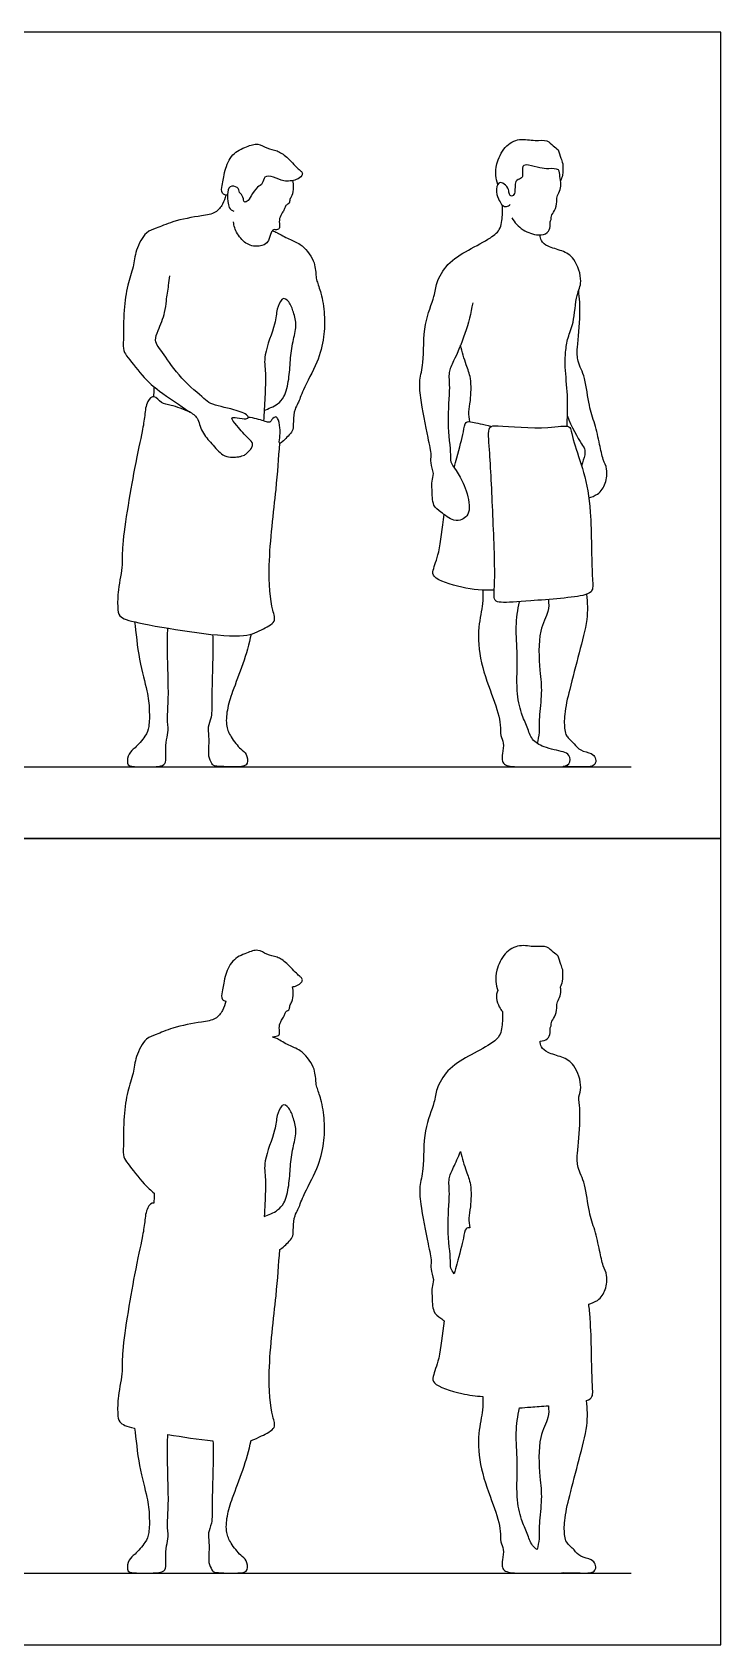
# Model space of a CAD drawing. Header units: millimetres. Extents: x 0.81 to 10.61, y 0.64 to 5.22.
# Drawn here: x 8.658 to 10.609, y 0.643 to 5.215 of the extents above; entities that cross this region are included whole.
import ezdxf

# ---------------------------------------------------------------- set-up
doc = ezdxf.new("R2010")
doc.units = ezdxf.units.MM
for name, color, linetype, true_color in [('AG-DIAGRAM', 7, 'Continuous', 0xfecc66), ('AG-OUTLINE', 7, 'Continuous', 0x8000ff), ('AG-PEOPLE', 7, 'Continuous', 0x66ccff), ('X-VPRT', 6, 'Continuous', 0xff00ff)]:
    doc.layers.add(name, color=color, linetype=linetype, true_color=true_color)

msp = doc.modelspace()

# ---------------------------------------------------------------- linework, layer by layer
at = {"layer": 'AG-DIAGRAM'}
for points in [[(6.2915, 3.1325), (10.3555, 3.1325)], [(6.2915, 0.8465), (10.3555, 0.8465)]]:
    msp.add_lwpolyline(points, dxfattribs=at)
at = {"layer": 'AG-OUTLINE'}
for points, knots in [([(9.3956, 2.5086), (9.3994, 2.5094), (9.4113, 2.5128), (9.4227, 2.5212), (9.4244, 2.5314), (9.4182, 2.5371), (9.4078, 2.5447), (9.3791, 2.5776), (9.3532, 2.5943), (9.3225, 2.5991), (9.2979, 2.6173), (9.2642, 2.6041), (9.2223, 2.5869), (9.2034, 2.5391), (9.2, 2.5145), (9.1961, 2.4957), (9.1928, 2.4731), (9.2025, 2.4688), (9.2062, 2.4679)], [-4.345974, -4.345974, -4.345974, -4.345974, -4.235846, -3.986967, -3.82192, -3.63144, -3.458469, -3.087667, -2.760772, -2.447824, -2.146548, -1.816161, -1.432413, -1.033165, -0.748833, -0.493948, -0.228889, -0.075183, -0.075183, -0.075183, -0.075183]), ([(10.1552, 2.5084), (10.1575, 2.5134), (10.1619, 2.5232), (10.1635, 2.5579), (10.1553, 2.5707), (10.1509, 2.5982), (10.1336, 2.6055), (10.1177, 2.6263), (10.0821, 2.6199), (10.0387, 2.6307), (9.994, 2.6065), (9.9732, 2.5571), (9.9704, 2.524), (9.9744, 2.5061), (9.9773, 2.4979)], [-3.71204, -3.71204, -3.71204, -3.71204, -3.478394, -3.153831, -2.923125, -2.638811, -2.399009, -2.126314, -1.797465, -1.418929, -1.029245, -0.61808, -0.291347, 0, 0, 0, 0]), ([(9.3385, 2.3667), (9.347, 2.3696), (9.3591, 2.3674), (9.3589, 2.3844), (9.3571, 2.401), (9.3657, 2.417), (9.37, 2.4219), (9.3734, 2.4318), (9.3775, 2.4401), (9.3885, 2.4438), (9.3867, 2.4558), (9.3952, 2.4659), (9.3984, 2.4904), (9.3969, 2.5025), (9.3956, 2.5086)], [-2.650282, -2.650282, -2.650282, -2.650282, -2.437392, -2.237095, -1.977234, -1.704667, -1.54566, -1.352676, -1.166534, -0.976289, -0.783719, -0.565251, -0.265758, 0, 0, 0, 0]), ([(9.9773, 2.4979), (9.9742, 2.4926), (9.9712, 2.4728), (9.9815, 2.4526), (9.9869, 2.4419), (9.9907, 2.4388)], [6.895508, 6.895508, 6.895508, 6.895508, 7.1165657, 7.4073118, 7.6347048, 7.6347048, 7.6347048, 7.6347048]), ([(10.0979, 2.3548), (10.106, 2.355), (10.1202, 2.3591), (10.1274, 2.378), (10.1244, 2.3921), (10.1302, 2.4003), (10.1279, 2.4089), (10.1405, 2.4233), (10.1461, 2.4482), (10.1436, 2.4624), (10.1533, 2.4785), (10.1575, 2.4946), (10.1558, 2.5048), (10.1552, 2.5084)], [0.826904, 0.826904, 0.826904, 0.826904, 1.06578, 1.313986, 1.526145, 1.695732, 1.851834, 2.094394, 2.382033, 2.594257, 2.83441, 3.088249, 3.218704, 3.218704, 3.218704, 3.218704]), ([(9.2062, 2.4679), (9.2047, 2.4588), (9.1986, 2.4412), (9.1777, 2.4144), (9.136, 2.4089), (9.0562, 2.3949), (9.0105, 2.3726), (8.978, 2.3648), (8.9497, 2.3102), (8.9457, 2.2639), (8.9267, 2.2107), (8.9163, 2.1427), (8.9165, 2.0605), (8.9152, 2.0257), (8.9302, 2.0058), (8.9717, 1.9524), (8.9933, 1.932), (9.0037, 1.9236)], [0, 0, 0, 0, 0.300824, 0.617185, 0.983306, 1.503341, 1.911576, 2.228168, 2.658785, 3.055611, 3.476965, 3.96158, 4.483894, 4.805837, 5.082814, 5.569352, 5.873062, 5.873062, 5.873062, 5.873062]), ([(9.9907, 2.4388), (9.9912, 2.4311), (9.9909, 2.4161), (9.9885, 2.3708), (9.9564, 2.3443), (9.8927, 2.312), (9.8336, 2.2761), (9.8021, 2.2197), (9.7992, 2.1785), (9.7644, 2.1013), (9.7693, 1.9944), (9.7543, 1.9428), (9.7576, 1.892), (9.7787, 1.7817), (9.7909, 1.7321), (9.7855, 1.7088), (9.7986, 1.6785), (9.7891, 1.6561), (9.7916, 1.6328), (9.7918, 1.5852), (9.8098, 1.574), (9.8222, 1.5644), (9.8253, 1.5621)], [-12.986603, -12.986603, -12.986603, -12.986603, -12.712575, -12.344885, -11.987322, -11.505239, -11.024585, -10.58422, -10.22321, -9.703497, -9.111198, -8.704502, -8.29929, -7.68931, -7.284825, -7.017523, -6.701369, -6.432086, -6.151485, -5.773855, -5.471784, -5.374463, -5.374463, -5.374463, -5.374463]), ([(9.3596, 1.7639), (9.367, 1.7675), (9.3873, 1.7882), (9.3985, 1.802), (9.3973, 1.8261), (9.4007, 1.8608), (9.4129, 1.8772), (9.425, 1.9189), (9.4683, 1.9927), (9.4863, 2.0641), (9.4875, 2.1279), (9.4786, 2.1877), (9.4642, 2.2234), (9.4614, 2.2412), (9.4602, 2.284), (9.4191, 2.3316), (9.3866, 2.3407), (9.3531, 2.3617), (9.3433, 2.3649), (9.3385, 2.3667)], [-6.100679, -6.100679, -6.100679, -6.100679, -5.766591, -5.51734, -5.239627, -4.90206, -4.647504, -4.277249, -3.73863, -3.239974, -2.779214, -2.327006, -1.978733, -1.738432, -1.369386, -0.923099, -0.579855, -0.226214, 0, 0, 0, 0]), ([(10.2068, 2.1973), (10.2098, 2.2059), (10.2175, 2.2278), (10.1979, 2.2897), (10.1617, 2.3101), (10.1193, 2.3205), (10.0997, 2.3363), (10.0978, 2.3492), (10.0979, 2.3548)], [3.01335, 3.01335, 3.01335, 3.01335, 3.257819, 3.716522, 4.077276, 4.417551, 4.693339, 4.914054, 4.914054, 4.914054, 4.914054]), ([(10.2354, 1.6091), (10.2431, 1.611), (10.2681, 1.6215), (10.2841, 1.6488), (10.2896, 1.6916), (10.2746, 1.7175), (10.2662, 1.7619), (10.2532, 1.8199), (10.2341, 1.8703), (10.2279, 1.9479), (10.2021, 1.9962), (10.2022, 2.0366), (10.213, 2.1316), (10.2091, 2.1747), (10.2068, 2.1973)], [2.222318, 2.222318, 2.222318, 2.222318, 2.433356, 2.785323, 3.146307, 3.451861, 3.832011, 4.27081, 4.694792, 5.196363, 5.60795, 5.966989, 6.517675, 6.988894, 6.988894, 6.988894, 6.988894]), ([(9.3155, 1.8572), (9.3161, 1.8694), (9.3177, 1.9042), (9.3209, 1.9636), (9.3112, 2.0144), (9.3488, 2.1011), (9.3496, 2.1428), (9.36, 2.1654), (9.3711, 2.1771), (9.3886, 2.1651), (9.3988, 2.1347), (9.4094, 2.0962), (9.3955, 2.0519), (9.3889, 1.9987), (9.3867, 1.9467), (9.3745, 1.8956), (9.3547, 1.8753), (9.3347, 1.8652), (9.322, 1.8595), (9.3155, 1.8572)], [-5.805753, -5.805753, -5.805753, -5.805753, -5.547231, -5.074728, -4.659021, -4.113022, -3.738863, -3.412235, -3.400656, -3.134831, -2.818777, -2.459546, -2.073316, -1.654506, -1.23361, -0.824615, -0.527869, -0.260778, 0, 0, 0, 0]), ([(9.8535, 1.6949), (9.8496, 1.7009), (9.8423, 1.7133), (9.8454, 1.7339), (9.8316, 1.8258), (9.8433, 1.9192), (9.8361, 1.965), (9.8507, 1.993), (9.8651, 2.025), (9.8719, 2.0416)], [-3.353582, -3.353582, -3.353582, -3.353582, -3.143501, -2.885007, -2.339557, -1.771443, -1.401052, -1.062461, -0.746789, -0.746789, -0.746789, -0.746789]), ([(9.8719, 2.0416), (9.877, 2.0233), (9.8866, 1.9855), (9.9038, 1.9496), (9.901, 1.8849), (9.8942, 1.8543), (9.8966, 1.8343), (9.8984, 1.8251)], [-1.873613, -1.873613, -1.873613, -1.873613, -1.442632, -1.076841, -0.626825, -0.302535, 0, 0, 0, 0]), ([(9.0037, 1.9236), (9.0036, 1.9199), (9.0032, 1.9051), (9.0029, 1.9002), (9.0026, 1.8958)], [-0.2881026, -0.2881026, -0.2881026, -0.2881026, -0.2084015, 0, 0, 0, 0]), ([(9.0026, 1.8958), (8.9962, 1.8963), (8.9801, 1.8814), (8.9772, 1.8412), (8.9693, 1.7926), (8.9464, 1.6947), (8.9087, 1.4672), (8.916, 1.4226), (8.9004, 1.3491), (8.8993, 1.3002), (8.9034, 1.2705), (8.9248, 1.2628), (8.9477, 1.2576)], [1.041721, 1.041721, 1.041721, 1.041721, 1.3048, 1.667116, 2.05559, 2.649512, 3.512734, 3.911778, 4.39428, 4.801849, 5.082697, 5.453984, 5.453984, 5.453984, 5.453984]), ([(9.8984, 1.8251), (9.8939, 1.8255), (9.8839, 1.8242), (9.8804, 1.7915), (9.8672, 1.744), (9.8561, 1.7045), (9.8535, 1.6949)], [-4.023999, -4.023999, -4.023999, -4.023999, -3.85955, -3.560725, -3.063057, -2.910415, -2.910415, -2.910415, -2.910415]), ([(9.2784, 1.2226), (9.2896, 1.2259), (9.3102, 1.237), (9.3525, 1.2567), (9.3345, 1.2961), (9.3232, 1.4248), (9.3511, 1.6336), (9.3562, 1.7202), (9.3596, 1.7639)], [6.689027, 6.689027, 6.689027, 6.689027, 6.947858, 7.323882, 7.646354, 8.294087, 9.134109, 9.791072, 9.791072, 9.791072, 9.791072]), ([(10.2294, 1.3356), (10.2379, 1.3385), (10.249, 1.3472), (10.243, 1.3934), (10.2436, 1.5307), (10.237, 1.5965), (10.2354, 1.6091)], [5.325917, 5.325917, 5.325917, 5.325917, 5.561996, 5.926819, 6.69238, 6.889641, 6.889641, 6.889641, 6.889641]), ([(9.8253, 1.5621), (9.8201, 1.5231), (9.814, 1.4549), (9.7932, 1.4066), (9.7924, 1.3795), (9.8678, 1.3551), (9.9155, 1.3483), (9.9347, 1.3473)], [-2.270006, -2.270006, -2.270006, -2.270006, -1.732973, -1.314547, -1.067517, -0.54839, -0.197244, -0.197244, -0.197244, -0.197244]), ([(9.9347, 1.3473), (9.9353, 1.3345), (9.937, 1.3073), (9.9188, 1.2402), (9.9263, 1.1394), (9.9645, 1.0438), (9.988, 0.9683), (9.9835, 0.9351), (9.996, 0.9145), (9.9906, 0.8846), (9.9886, 0.8667), (9.9946, 0.8494), (10.042, 0.8449), (10.105, 0.8475), (10.1512, 0.8457), (10.1632, 0.8478)], [0, 0, 0, 0, 0.354317, 0.821547, 1.394878, 1.98499, 2.485941, 2.800664, 3.069096, 3.378601, 3.621473, 3.834151, 4.202341, 4.717677, 4.999097, 4.999097, 4.999097, 4.999097]), ([(10.1632, 0.8478), (10.1811, 0.8465), (10.215, 0.8471), (10.2445, 0.8461), (10.2559, 0.8567), (10.2557, 0.8725), (10.2435, 0.8864), (10.2098, 0.8913), (10.1949, 0.9126), (10.1711, 0.9326), (10.1662, 0.9522), (10.1649, 0.9993), (10.1818, 1.0679), (10.2076, 1.1694), (10.2338, 1.2627), (10.2317, 1.3119), (10.2294, 1.3356)], [-5.044758, -5.044758, -5.044758, -5.044758, -4.626752, -4.326168, -4.123962, -3.878985, -3.642501, -3.333361, -3.047265, -2.736384, -2.493189, -2.117478, -1.633018, -1.043388, -0.481554, 0, 0, 0, 0]), ([(10.0894, 0.9129), (10.0842, 0.9164), (10.071, 0.9284), (10.0615, 0.9598), (10.0424, 0.9996), (10.0285, 1.0644), (10.0353, 1.1625), (10.0265, 1.2428), (10.034, 1.2914), (10.0387, 1.3148)], [6.299968, 6.299968, 6.299968, 6.299968, 6.473076, 6.819237, 7.194919, 7.65611, 8.223774, 8.739255, 9.221586, 9.221586, 9.221586, 9.221586]), ([(10.0387, 1.3148), (10.0484, 1.3155), (10.0734, 1.3174), (10.1037, 1.3196), (10.1211, 1.321)], [4.4150242, 4.4150242, 4.4150242, 4.4150242, 4.5732537, 4.7856566, 4.7856566, 4.7856566, 4.7856566]), ([(10.1211, 1.321), (10.1218, 1.3098), (10.1238, 1.2844), (10.0898, 1.2317), (10.0963, 1.1189), (10.1038, 1.0583), (10.0935, 0.9877), (10.0959, 0.9447), (10.0916, 0.9231), (10.0894, 0.9129)], [0, 0, 0, 0, 0.331893, 0.773583, 1.372726, 1.832593, 2.305936, 2.680166, 2.999746, 2.999746, 2.999746, 2.999746]), ([(8.9477, 1.2576), (8.9518, 1.2288), (8.9598, 1.1417), (8.9852, 1.0632), (8.9904, 1.0094), (8.9899, 0.9599), (8.9804, 0.9336), (8.9507, 0.8999), (8.9316, 0.8873), (8.9234, 0.85), (8.9458, 0.8464), (9.0192, 0.8462), (9.0389, 0.8508), (9.0357, 0.8919), (9.0378, 0.9232), (9.0448, 0.9496), (9.0394, 0.9848), (9.0468, 1.0497), (9.0395, 1.1667), (9.0419, 1.2303), (9.0424, 1.2395)], [0.037083, 0.037083, 0.037083, 0.037083, 0.53474, 1.059082, 1.482211, 1.871084, 2.198347, 2.576724, 2.838255, 3.087108, 3.388288, 3.784608, 4.407647, 4.66338, 5.004108, 5.300497, 5.609638, 5.995629, 6.661659, 6.796913, 6.796913, 6.796913, 6.796913]), ([(9.17, 1.2215), (9.1705, 1.2116), (9.172, 1.1758), (9.1665, 1.0522), (9.1689, 0.9869), (9.1548, 0.9609), (9.1599, 0.9341), (9.1585, 0.8966), (9.1574, 0.8754), (9.1676, 0.8533), (9.1729, 0.8475), (9.2436, 0.8452), (9.2717, 0.8506), (9.2656, 0.8857), (9.2472, 0.8958), (9.2201, 0.9317), (9.2061, 0.9607), (9.2093, 1.01), (9.2252, 1.0613), (9.2572, 1.1395), (9.2718, 1.1944), (9.2784, 1.2226)], [-6.925259, -6.925259, -6.925259, -6.925259, -6.661659, -5.995629, -5.609638, -5.300497, -5.004108, -4.66338, -4.407647, -4.079203, -3.784608, -3.388288, -3.087108, -2.838255, -2.576724, -2.198347, -1.871084, -1.482211, -1.059082, -0.53474, 0, 0, 0, 0])]:
    msp.add_open_spline(points, degree=3, knots=knots, dxfattribs=at)
msp.add_open_spline([(9.0424, 1.2395), (9.0836, 1.2325), (9.1296, 1.2257), (9.17, 1.2215)], degree=3, dxfattribs=at)
at = {"layer": 'AG-PEOPLE'}
for points, knots in [([(9.2116, 4.7529), (9.2063, 4.7535), (9.1925, 4.7566), (9.1961, 4.7817), (9.2, 4.8005), (9.2034, 4.8251), (9.2223, 4.8729), (9.2642, 4.8901), (9.2979, 4.9033), (9.3225, 4.8851), (9.3532, 4.8803), (9.3791, 4.8636), (9.4078, 4.8307), (9.4182, 4.8231), (9.4244, 4.8174), (9.4227, 4.8072), (9.4063, 4.7951), (9.3696, 4.7903), (9.3448, 4.805), (9.3131, 4.8105), (9.3131, 4.7838), (9.2937, 4.7779), (9.2792, 4.7518), (9.2687, 4.7355), (9.2574, 4.7321), (9.2566, 4.749), (9.2492, 4.7572), (9.2452, 4.7614)], [0, 0, 0, 0, 0.228889, 0.493948, 0.748833, 1.033165, 1.432413, 1.816161, 2.146548, 2.447824, 2.760772, 3.087667, 3.458469, 3.63144, 3.82192, 3.986967, 4.235846, 4.576278, 4.894163, 5.178812, 5.428851, 5.671538, 5.983644, 6.238222, 6.392593, 6.601962, 6.840366, 6.840366, 6.840366, 6.840366]), ([(9.9773, 4.7839), (9.9744, 4.7921), (9.9704, 4.81), (9.9732, 4.8431), (9.994, 4.8925), (10.0387, 4.9167), (10.0821, 4.9059), (10.1177, 4.9123), (10.1336, 4.8915), (10.1509, 4.8842), (10.1553, 4.8567), (10.1635, 4.8439), (10.1619, 4.8092), (10.1575, 4.7994), (10.1552, 4.7944)], [0, 0, 0, 0, 0.291347, 0.61808, 1.029245, 1.418929, 1.797465, 2.126314, 2.399009, 2.638811, 2.923125, 3.153831, 3.478394, 3.71204, 3.71204, 3.71204, 3.71204]), ([(10.0173, 4.6893), (10.0251, 4.6758), (10.046, 4.6519), (10.091, 4.6378), (10.1196, 4.6437), (10.1274, 4.664), (10.1244, 4.6781), (10.1302, 4.6863), (10.1279, 4.6949), (10.1405, 4.7093), (10.1461, 4.7342), (10.1436, 4.7484), (10.1533, 4.7645), (10.1584, 4.7842), (10.152, 4.805), (10.1543, 4.8301), (10.1204, 4.8278), (10.0969, 4.8292), (10.0667, 4.8397), (10.043, 4.8392), (10.0506, 4.809), (10.0431, 4.7996), (10.0228, 4.7952), (10.0291, 4.7576), (10.0168, 4.7482), (10.0086, 4.7563), (10.0093, 4.7698), (9.9975, 4.7863), (9.9772, 4.7931), (9.9702, 4.7608), (9.9815, 4.7386), (9.989, 4.7237), (10.0029, 4.7191), (10.0098, 4.7241), (10.0123, 4.7269)], [0, 0, 0, 0, 0.389303, 0.775124, 1.06578, 1.313986, 1.526145, 1.695732, 1.851834, 2.094394, 2.382033, 2.594257, 2.83441, 3.088249, 3.357845, 3.608195, 3.904987, 4.196382, 4.52143, 4.754619, 5.039268, 5.2269, 5.455871, 5.787142, 5.975988, 6.141618, 6.347457, 6.602378, 6.824705, 7.116566, 7.407312, 7.634705, 7.83584, 8.02751, 8.02751, 8.02751, 8.02751]), ([(9.2452, 4.7614), (9.2445, 4.7664), (9.2418, 4.7777), (9.214, 4.7816), (9.2107, 4.7543), (9.2125, 4.7169), (9.2242, 4.7104), (9.229, 4.7076)], [0, 0, 0, 0, 0.221825, 0.478531, 0.754035, 1.100315, 1.335028, 1.335028, 1.335028, 1.335028]), ([(9.3956, 4.7946), (9.3969, 4.7885), (9.3984, 4.7764), (9.3952, 4.7519), (9.3867, 4.7418), (9.3885, 4.7298), (9.3775, 4.7261), (9.3734, 4.7178), (9.37, 4.7079), (9.3657, 4.703), (9.3571, 4.687), (9.3589, 4.6704), (9.3591, 4.6534), (9.3435, 4.6562), (9.3399, 4.6549), (9.3336, 4.6466), (9.329, 4.6236), (9.3161, 4.6108), (9.2829, 4.6051), (9.2503, 4.6241), (9.2302, 4.6598), (9.2292, 4.6717), (9.2288, 4.6774)], [0, 0, 0, 0, 0.248528, 0.528603, 0.732907, 0.912992, 1.090903, 1.264976, 1.445448, 1.594146, 1.849041, 2.092055, 2.279366, 2.478453, 2.589496, 2.764504, 3.039523, 3.276953, 3.594192, 3.943312, 4.301535, 4.539043, 4.539043, 4.539043, 4.539043]), ([(9.2062, 4.7539), (9.2047, 4.7448), (9.1986, 4.7272), (9.1777, 4.7004), (9.136, 4.6949), (9.0562, 4.6809), (9.0105, 4.6586), (8.978, 4.6508), (8.9497, 4.5962), (8.9457, 4.5499), (8.9267, 4.4967), (8.9163, 4.4287), (8.9165, 4.3465), (8.9152, 4.3117), (8.9302, 4.2918), (8.9769, 4.2318), (9.0149, 4.1993), (9.1005, 4.1409), (9.1278, 4.1249), (9.1376, 4.0792), (9.1671, 4.0493), (9.2012, 4.0071), (9.2345, 4.0106), (9.2495, 4.0125), (9.262, 4.0174), (9.2707, 4.0265), (9.2784, 4.0339), (9.2793, 4.0366), (9.2853, 4.0513), (9.2682, 4.0634), (9.2402, 4.0972), (9.2185, 4.1232), (9.2345, 4.1231), (9.2577, 4.1179), (9.2722, 4.121), (9.2675, 4.1322), (9.2284, 4.147), (9.1616, 4.1597), (9.145, 4.1782), (9.0769, 4.2321), (9.0328, 4.3005), (9.0154, 4.3221), (9.0042, 4.3433), (9.0154, 4.3708), (9.0355, 4.4211), (9.0374, 4.453), (9.0448, 4.4975), (9.0469, 4.5158), (9.0481, 4.525)], [0, 0, 0, 0, 0.300824, 0.617185, 0.983306, 1.503341, 1.911576, 2.228168, 2.658785, 3.055611, 3.476965, 3.96158, 4.483894, 4.805837, 5.082814, 5.569352, 6.005246, 6.578008, 6.898631, 7.264753, 7.654778, 8.056176, 8.597546, 8.811382, 9.11411, 9.287082, 10.681223, 10.878693, 11.060612, 11.305645, 11.707268, 11.996887, 12.167624, 12.462713, 12.655946, 12.805042, 13.174826, 13.645135, 13.928804, 14.456426, 14.983335, 15.306993, 15.564941, 15.869928, 16.293889, 16.623447, 16.998229, 17.300416, 17.300416, 17.300416, 17.300416]), ([(9.9064, 4.4479), (9.9012, 4.4185), (9.888, 4.3629), (9.8537, 4.2846), (9.8361, 4.251), (9.8433, 4.2052), (9.8316, 4.1118), (9.8454, 4.0199), (9.842, 3.9974), (9.8607, 3.9707), (9.885, 3.9327), (9.9007, 3.8694), (9.892, 3.8436), (9.8757, 3.8325), (9.851, 3.8269), (9.8162, 3.856), (9.7918, 3.8712), (9.7916, 3.9188), (9.7891, 3.9421), (9.7986, 3.9645), (9.7855, 3.9948), (9.7909, 4.0181), (9.7787, 4.0677), (9.7576, 4.178), (9.7543, 4.2288), (9.7693, 4.2804), (9.7644, 4.3873), (9.7992, 4.4645), (9.8021, 4.5057), (9.8336, 4.5621), (9.8927, 4.598), (9.9564, 4.6303), (9.9885, 4.6568), (9.9909, 4.7021), (9.9912, 4.7171), (9.9907, 4.7248)], [0, 0, 0, 0, 0.539871, 1.062461, 1.401052, 1.771443, 2.339557, 2.885007, 3.143501, 3.449415, 3.8446, 4.301363, 4.5839, 4.824743, 5.096855, 5.471784, 5.773855, 6.151485, 6.432086, 6.701369, 7.017523, 7.284825, 7.68931, 8.29929, 8.704502, 9.111198, 9.703497, 10.22321, 10.58422, 11.024585, 11.505239, 11.987322, 12.344885, 12.712575, 12.986603, 12.986603, 12.986603, 12.986603]), ([(9.3385, 4.6527), (9.3433, 4.6509), (9.3531, 4.6477), (9.3866, 4.6267), (9.4191, 4.6176), (9.4602, 4.57), (9.4614, 4.5272), (9.4642, 4.5094), (9.4786, 4.4737), (9.4875, 4.4139), (9.4863, 4.3501), (9.4683, 4.2787), (9.425, 4.2049), (9.4129, 4.1632), (9.4007, 4.1468), (9.3973, 4.1121), (9.3985, 4.088), (9.3873, 4.0742), (9.3634, 4.0498), (9.3564, 4.0495), (9.3612, 4.0741), (9.361, 4.0926), (9.3558, 4.1208), (9.3459, 4.1272), (9.3342, 4.1134), (9.3306, 4.1086), (9.3241, 4.1102), (9.314, 4.1128), (9.2851, 4.1221), (9.2703, 4.1231)], [0, 0, 0, 0, 0.224202, 0.574697, 0.914887, 1.357205, 1.722968, 1.961131, 2.306306, 2.754491, 3.211152, 3.705372, 4.2392, 4.606162, 4.858453, 5.193017, 5.46826, 5.715293, 6.04641, 6.149045, 6.411205, 6.682895, 6.981127, 7.143738, 7.370549, 7.55208, 7.55208, 7.786916, 8.169117, 8.169117, 8.169117, 8.169117]), ([(10.1744, 4.0981), (10.1746, 4.11), (10.1746, 4.135), (10.1767, 4.1868), (10.1671, 4.2653), (10.1692, 4.3074), (10.1751, 4.3512), (10.1947, 4.3913), (10.1983, 4.4716), (10.2198, 4.5067), (10.1979, 4.5757), (10.1617, 4.5961), (10.1193, 4.6065), (10.0997, 4.6223), (10.0978, 4.6352), (10.0979, 4.6408)], [0, 0, 0, 0, 0.340978, 0.755599, 1.262825, 1.637598, 2.003051, 2.389936, 2.891188, 3.257819, 3.716522, 4.077276, 4.417551, 4.693339, 4.914054, 4.914054, 4.914054, 4.914054]), ([(10.2354, 3.8951), (10.2431, 3.897), (10.2681, 3.9075), (10.2841, 3.9348), (10.2896, 3.9776), (10.2746, 4.0035), (10.2662, 4.0479), (10.2532, 4.1059), (10.2341, 4.1563), (10.2279, 4.2339), (10.2021, 4.2822), (10.2022, 4.3226), (10.213, 4.4176), (10.2091, 4.4607), (10.2068, 4.4833)], [2.222318, 2.222318, 2.222318, 2.222318, 2.433356, 2.785323, 3.146307, 3.451861, 3.832011, 4.27081, 4.694792, 5.196363, 5.60795, 5.966989, 6.517675, 6.988894, 6.988894, 6.988894, 6.988894]), ([(9.3155, 4.1432), (9.322, 4.1455), (9.3347, 4.1512), (9.3547, 4.1613), (9.3745, 4.1816), (9.3867, 4.2327), (9.3889, 4.2847), (9.3955, 4.3379), (9.4094, 4.3822), (9.3988, 4.4207), (9.3886, 4.4511), (9.3711, 4.4631), (9.36, 4.4514), (9.3496, 4.4288), (9.3488, 4.3871), (9.3112, 4.3004), (9.3209, 4.2496), (9.3171, 4.1792), (9.3153, 4.1355), (9.3137, 4.1132)], [0, 0, 0, 0, 0.260778, 0.527869, 0.824615, 1.23361, 1.654506, 2.073316, 2.459546, 2.818777, 3.134831, 3.400656, 3.412235, 3.738863, 4.113022, 4.659021, 5.074728, 5.547231, 6.01715, 6.01715, 6.01715, 6.01715]), ([(9.8984, 4.1111), (9.8966, 4.1203), (9.8942, 4.1403), (9.901, 4.1709), (9.9038, 4.2356), (9.8866, 4.2715), (9.877, 4.3093), (9.8719, 4.3276)], [0, 0, 0, 0, 0.302535, 0.626825, 1.076841, 1.442632, 1.873613, 1.873613, 1.873613, 1.873613]), ([(9.0026, 4.1818), (9.0029, 4.1862), (9.0032, 4.1911), (9.0036, 4.2059), (9.0037, 4.2096)], [0, 0, 0, 0, 0.2084015, 0.2881026, 0.2881026, 0.2881026, 0.2881026]), ([(9.1051, 4.1387), (9.0874, 4.1454), (9.0527, 4.1595), (9.0238, 4.1605), (9.0044, 4.1897), (8.9802, 4.1677), (8.9772, 4.1272), (8.9693, 4.0786), (8.9464, 3.9807), (8.9087, 3.7532), (8.916, 3.7086), (8.9004, 3.6351), (8.8993, 3.5862), (8.9036, 3.5548), (8.9636, 3.5375), (9.2493, 3.489), (9.3013, 3.5189), (9.3525, 3.5427), (9.3345, 3.5821), (9.3232, 3.7108), (9.3511, 3.9196), (9.3562, 4.0062), (9.3596, 4.0499)], [0, 0, 0, 0, 0.43119, 0.736324, 1.031806, 1.3048, 1.667116, 2.05559, 2.649512, 3.512734, 3.911778, 4.39428, 4.801849, 5.082697, 5.516417, 6.488257, 6.947858, 7.323882, 7.646354, 8.294087, 9.134109, 9.791072, 9.791072, 9.791072, 9.791072]), ([(10.1747, 4.1269), (10.1852, 4.099), (10.2136, 4.0479), (10.2243, 4.0356), (10.2259, 4.0184), (10.2181, 3.9974), (10.2151, 3.9853)], [0, 0, 0, 0, 0.539568, 0.781099, 1.021355, 1.282321, 1.282321, 1.282321, 1.282321]), ([(9.8535, 3.9809), (9.8561, 3.9905), (9.8672, 4.03), (9.8804, 4.0775), (9.8842, 4.1129), (9.9063, 4.1106), (9.9344, 4.1036), (9.9595, 4.0979)], [2.910415, 2.910415, 2.910415, 2.910415, 3.063057, 3.560725, 3.85955, 4.102766, 4.461703, 4.461703, 4.461703, 4.461703]), ([(10.1787, 4.0967), (10.1698, 4.1014), (10.116, 4.0883), (9.983, 4.0999), (9.9476, 4.0999), (9.9561, 4.0194), (9.9634, 3.8485), (9.9718, 3.6616), (9.9637, 3.6027), (9.9912, 3.5968), (10.0704, 3.6035), (10.222, 3.6139), (10.2492, 3.6318), (10.243, 3.6794), (10.2438, 3.8594), (10.2248, 3.9613), (10.1939, 4.0482), (10.1866, 4.0823), (10.1831, 4.0943), (10.1787, 4.0967)], [0, 0, 0, 0, 0.439942, 1.11601, 1.396306, 1.846941, 2.625271, 3.419765, 3.808353, 4.050436, 4.573254, 5.282021, 5.561996, 5.926819, 6.69238, 7.302951, 7.83768, 8.170042, 8.387534, 8.387534, 8.387534, 8.387534]), ([(9.9673, 3.6334), (9.9365, 3.6318), (9.8811, 3.6368), (9.7924, 3.6655), (9.7932, 3.6926), (9.814, 3.7409), (9.8201, 3.8091), (9.8253, 3.8481)], [0, 0, 0, 0, 0.54839, 1.067517, 1.314547, 1.732973, 2.270006, 2.270006, 2.270006, 2.270006]), ([(9.9347, 3.6333), (9.9353, 3.6205), (9.937, 3.5933), (9.9188, 3.5262), (9.9263, 3.4254), (9.9645, 3.3298), (9.988, 3.2543), (9.9835, 3.2211), (9.996, 3.2005), (9.9906, 3.1706), (9.9886, 3.1527), (9.9946, 3.1354), (10.042, 3.1309), (10.1138, 3.1338), (10.1864, 3.1299), (10.1815, 3.1685), (10.1618, 3.176), (10.1074, 3.1865), (10.073, 3.2079), (10.0615, 3.2458), (10.0424, 3.2856), (10.0285, 3.3504), (10.0353, 3.4485), (10.0265, 3.5288), (10.034, 3.5774), (10.0387, 3.6008)], [0, 0, 0, 0, 0.354317, 0.821547, 1.394878, 1.98499, 2.485941, 2.800664, 3.069096, 3.378601, 3.621473, 3.834151, 4.202341, 4.717677, 5.160882, 5.439791, 5.691325, 6.115019, 6.473076, 6.819237, 7.194919, 7.65611, 8.223774, 8.739255, 9.221586, 9.221586, 9.221586, 9.221586]), ([(10.2294, 3.6216), (10.2317, 3.5979), (10.2338, 3.5487), (10.2076, 3.4554), (10.1818, 3.3539), (10.1649, 3.2853), (10.1662, 3.2382), (10.1711, 3.2186), (10.1949, 3.1986), (10.2098, 3.1773), (10.2435, 3.1724), (10.2557, 3.1585), (10.2559, 3.1427), (10.2445, 3.1321), (10.215, 3.1331), (10.1811, 3.1325), (10.1632, 3.1338)], [0, 0, 0, 0, 0.481554, 1.043388, 1.633018, 2.117478, 2.493189, 2.736384, 3.047265, 3.333361, 3.642501, 3.878985, 4.123962, 4.326168, 4.626752, 5.044758, 5.044758, 5.044758, 5.044758]), ([(10.1211, 3.607), (10.1218, 3.5958), (10.1238, 3.5704), (10.0898, 3.5177), (10.0963, 3.4049), (10.1038, 3.3443), (10.0935, 3.2737), (10.0959, 3.2307), (10.0916, 3.2091), (10.0894, 3.1989)], [0, 0, 0, 0, 0.331893, 0.773583, 1.372726, 1.832593, 2.305936, 2.680166, 2.999746, 2.999746, 2.999746, 2.999746]), ([(8.9477, 3.5436), (8.9518, 3.5148), (8.9598, 3.4277), (8.9852, 3.3492), (8.9904, 3.2954), (8.9899, 3.2459), (8.9804, 3.2196), (8.9507, 3.1859), (8.9316, 3.1733), (8.9234, 3.136), (8.9458, 3.1324), (9.0192, 3.1322), (9.0389, 3.1368), (9.0357, 3.1779), (9.0378, 3.2092), (9.0448, 3.2356), (9.0394, 3.2708), (9.0468, 3.3357), (9.0395, 3.453), (9.0419, 3.5168), (9.0424, 3.5261)], [0.037083, 0.037083, 0.037083, 0.037083, 0.53474, 1.059082, 1.482211, 1.871084, 2.198347, 2.576724, 2.838255, 3.087108, 3.388288, 3.784608, 4.407647, 4.66338, 5.004108, 5.300497, 5.609638, 5.995629, 6.661659, 6.800113, 6.800113, 6.800113, 6.800113]), ([(9.2784, 3.5086), (9.2718, 3.4804), (9.2572, 3.4255), (9.2252, 3.3473), (9.2093, 3.296), (9.2061, 3.2467), (9.2201, 3.2177), (9.2472, 3.1818), (9.2656, 3.1717), (9.2717, 3.1366), (9.2436, 3.1312), (9.1729, 3.1335), (9.1676, 3.1393), (9.1574, 3.1614), (9.1585, 3.1826), (9.1599, 3.2201), (9.1548, 3.2469), (9.1689, 3.2729), (9.1665, 3.3382), (9.172, 3.4618), (9.1705, 3.4976), (9.17, 3.5075)], [0, 0, 0, 0, 0.53474, 1.059082, 1.482211, 1.871084, 2.198347, 2.576724, 2.838255, 3.087108, 3.388288, 3.784608, 4.079203, 4.407647, 4.66338, 5.004108, 5.300497, 5.609638, 5.995629, 6.661659, 6.925259, 6.925259, 6.925259, 6.925259])]:
    msp.add_open_spline(points, degree=3, knots=knots, dxfattribs=at)
at = {"layer": 'X-VPRT'}
for points in [[(6.0375, 5.2153), (6.0375, 2.9293), (10.6095, 2.9293), (10.6095, 5.2153)], [(6.0375, 2.9293), (6.0375, 0.6433), (10.6095, 0.6433), (10.6095, 2.9293)]]:
    msp.add_lwpolyline(points, close=True, dxfattribs=at)

doc.saveas('drawing.dxf')
